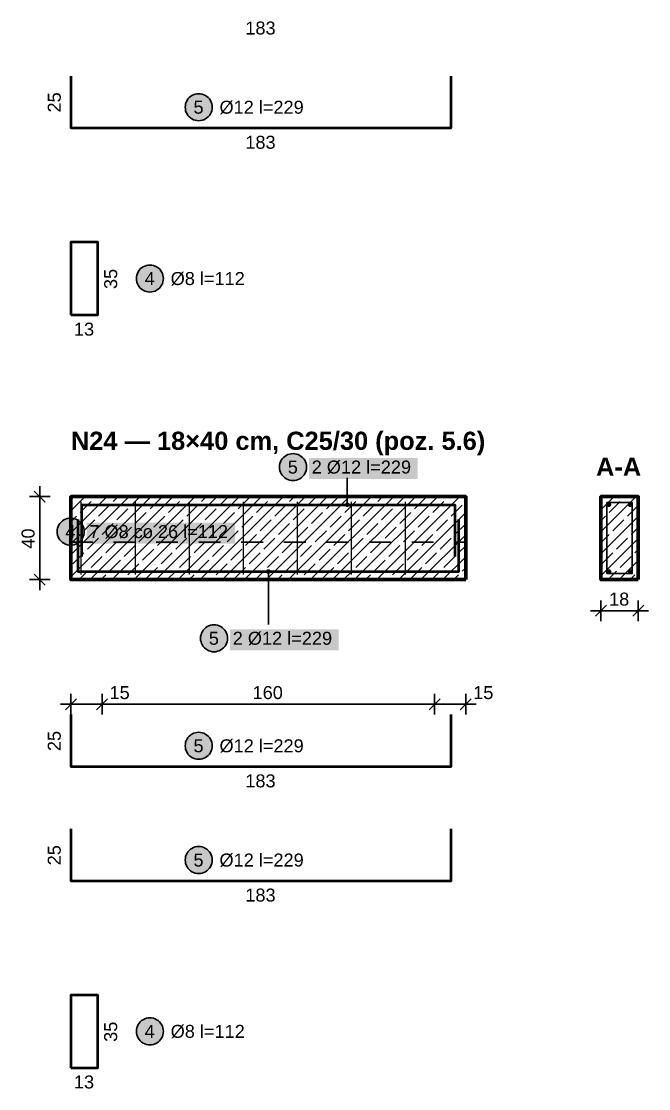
# Model space of a CAD drawing. Header units: metres. Extents: x 0.1 to 9.5, y -11.1 to -0.1.
# Drawn here: x 0.06 to 3.08, y -10.76 to -5.62 of the extents above; entities that cross this region are included whole.
import ezdxf

# ---------------------------------------------------------------- set-up
doc = ezdxf.new("R2010")
doc.units = ezdxf.units.M
doc.linetypes.add('KRESKOWA', pattern=[5.25, 4.2, -1.05])
for name, color, linetype, lineweight in [('A-KRESKOWANIE', 8, 'Continuous', 18), ('A-MASKA', 7, 'Continuous', 18), ('A-OPISY', 2, 'Continuous', 25), ('K-KONSTR', 7, 'Continuous', 50), ('K-WYMIARY', 1, 'Continuous', 25), ('K-ZBROJENIE', 1, 'Continuous', 100), ('K-ZBROJENIE-OPIS', 2, 'Continuous', 25)]:
    doc.layers.add(name, color=color, linetype=linetype, lineweight=lineweight)
doc.styles.add('PL_ARIAL', font='arial.ttf')
doc.styles.add('PL_ARIAL_B', font='arialbd.ttf')

msp = doc.modelspace()

# ---------------------------------------------------------------- hatches: boundary and pattern name
at = {"layer": 'A-MASKA', "true_color": 0xffffff}
for points in [[(1.4462, -7.8203), (1.9688, -7.8203), (1.9688, -7.719), (1.4462, -7.719)], [(0.3762, -8.1312), (1.0888, -8.1312), (1.0888, -8.03), (0.3762, -8.03)], [(1.0662, -8.6448), (1.5888, -8.6448), (1.5888, -8.5435), (1.0662, -8.5435)]]:
    msp.add_hatch(color=7, dxfattribs=at).paths.add_polyline_path(points)
at = {"layer": 'K-ZBROJENIE', "true_color": 0x000000}
for points in [[(2.9002, -7.944), (2.9002, -7.9451), (2.9, -7.9462), (2.8998, -7.9473), (2.8994, -7.9483), (2.8989, -7.9493), (2.8984, -7.9503), (2.8977, -7.9511), (2.897, -7.952), (2.8961, -7.9527), (2.8953, -7.9534), (2.8943, -7.9539), (2.8933, -7.9544), (2.8923, -7.9548), (2.8912, -7.955), (2.8901, -7.9552), (2.889, -7.9553), (2.8879, -7.9552), (2.8868, -7.955), (2.8857, -7.9548), (2.8847, -7.9544), (2.8837, -7.9539), (2.8827, -7.9534), (2.8819, -7.9527), (2.881, -7.952), (2.8803, -7.9511), (2.8796, -7.9503), (2.8791, -7.9493), (2.8786, -7.9483), (2.8782, -7.9473), (2.878, -7.9462), (2.8778, -7.9451), (2.8777, -7.944), (2.8778, -7.9429), (2.878, -7.9418), (2.8782, -7.9407), (2.8786, -7.9397), (2.8791, -7.9387), (2.8796, -7.9377), (2.8803, -7.9369), (2.881, -7.936), (2.8819, -7.9353), (2.8827, -7.9346), (2.8837, -7.9341), (2.8847, -7.9336), (2.8857, -7.9332), (2.8868, -7.933), (2.8879, -7.9328), (2.889, -7.9328), (2.8901, -7.9328), (2.8912, -7.933), (2.8923, -7.9332), (2.8933, -7.9336), (2.8943, -7.9341), (2.8953, -7.9346), (2.8961, -7.9353), (2.897, -7.936), (2.8977, -7.9369), (2.8984, -7.9377), (2.8989, -7.9387), (2.8994, -7.9397), (2.8998, -7.9407), (2.9, -7.9418), (2.9002, -7.9429)], [(3.0023, -7.944), (3.0022, -7.9451), (3.002, -7.9462), (3.0018, -7.9473), (3.0014, -7.9483), (3.0009, -7.9493), (3.0004, -7.9503), (2.9997, -7.9511), (2.999, -7.952), (2.9981, -7.9527), (2.9973, -7.9534), (2.9963, -7.9539), (2.9953, -7.9544), (2.9943, -7.9548), (2.9932, -7.955), (2.9921, -7.9552), (2.991, -7.9553), (2.9899, -7.9552), (2.9888, -7.955), (2.9877, -7.9548), (2.9867, -7.9544), (2.9857, -7.9539), (2.9847, -7.9534), (2.9839, -7.9527), (2.983, -7.952), (2.9823, -7.9511), (2.9816, -7.9503), (2.9811, -7.9493), (2.9806, -7.9483), (2.9802, -7.9473), (2.98, -7.9462), (2.9798, -7.9451), (2.9798, -7.944), (2.9798, -7.9429), (2.98, -7.9418), (2.9802, -7.9407), (2.9806, -7.9397), (2.9811, -7.9387), (2.9816, -7.9377), (2.9823, -7.9369), (2.983, -7.936), (2.9839, -7.9353), (2.9847, -7.9346), (2.9857, -7.9341), (2.9867, -7.9336), (2.9877, -7.9332), (2.9888, -7.933), (2.9899, -7.9328), (2.991, -7.9328), (2.9921, -7.9328), (2.9932, -7.933), (2.9943, -7.9332), (2.9953, -7.9336), (2.9963, -7.9341), (2.9973, -7.9346), (2.9981, -7.9353), (2.999, -7.936), (2.9997, -7.9369), (3.0004, -7.9377), (3.0009, -7.9387), (3.0014, -7.9397), (3.0018, -7.9407), (3.002, -7.9418), (3.0022, -7.9429)], [(2.9002, -8.266), (2.9002, -8.2671), (2.9, -8.2682), (2.8998, -8.2693), (2.8994, -8.2703), (2.8989, -8.2713), (2.8984, -8.2723), (2.8977, -8.2731), (2.897, -8.274), (2.8961, -8.2747), (2.8953, -8.2754), (2.8943, -8.2759), (2.8933, -8.2764), (2.8923, -8.2768), (2.8912, -8.277), (2.8901, -8.2772), (2.889, -8.2773), (2.8879, -8.2772), (2.8868, -8.277), (2.8857, -8.2768), (2.8847, -8.2764), (2.8837, -8.2759), (2.8827, -8.2754), (2.8819, -8.2747), (2.881, -8.274), (2.8803, -8.2731), (2.8796, -8.2723), (2.8791, -8.2713), (2.8786, -8.2703), (2.8782, -8.2693), (2.878, -8.2682), (2.8778, -8.2671), (2.8777, -8.266), (2.8778, -8.2649), (2.878, -8.2638), (2.8782, -8.2627), (2.8786, -8.2617), (2.8791, -8.2607), (2.8796, -8.2597), (2.8803, -8.2589), (2.881, -8.258), (2.8819, -8.2573), (2.8827, -8.2566), (2.8837, -8.2561), (2.8847, -8.2556), (2.8857, -8.2552), (2.8868, -8.255), (2.8879, -8.2548), (2.889, -8.2548), (2.8901, -8.2548), (2.8912, -8.255), (2.8923, -8.2552), (2.8933, -8.2556), (2.8943, -8.2561), (2.8953, -8.2566), (2.8961, -8.2573), (2.897, -8.258), (2.8977, -8.2589), (2.8984, -8.2597), (2.8989, -8.2607), (2.8994, -8.2617), (2.8998, -8.2627), (2.9, -8.2638), (2.9002, -8.2649)], [(3.0023, -8.266), (3.0022, -8.2671), (3.002, -8.2682), (3.0018, -8.2693), (3.0014, -8.2703), (3.0009, -8.2713), (3.0004, -8.2723), (2.9997, -8.2731), (2.999, -8.274), (2.9981, -8.2747), (2.9973, -8.2754), (2.9963, -8.2759), (2.9953, -8.2764), (2.9943, -8.2768), (2.9932, -8.277), (2.9921, -8.2772), (2.991, -8.2773), (2.9899, -8.2772), (2.9888, -8.277), (2.9877, -8.2768), (2.9867, -8.2764), (2.9857, -8.2759), (2.9847, -8.2754), (2.9839, -8.2747), (2.983, -8.274), (2.9823, -8.2731), (2.9816, -8.2723), (2.9811, -8.2713), (2.9806, -8.2703), (2.9802, -8.2693), (2.98, -8.2682), (2.9798, -8.2671), (2.9798, -8.266), (2.9798, -8.2649), (2.98, -8.2638), (2.9802, -8.2627), (2.9806, -8.2617), (2.9811, -8.2607), (2.9816, -8.2597), (2.9823, -8.2589), (2.983, -8.258), (2.9839, -8.2573), (2.9847, -8.2566), (2.9857, -8.2561), (2.9867, -8.2556), (2.9877, -8.2552), (2.9888, -8.255), (2.9899, -8.2548), (2.991, -8.2548), (2.9921, -8.2548), (2.9932, -8.255), (2.9943, -8.2552), (2.9953, -8.2556), (2.9963, -8.2561), (2.9973, -8.2566), (2.9981, -8.2573), (2.999, -8.258), (2.9997, -8.2589), (3.0004, -8.2597), (3.0009, -8.2607), (3.0014, -8.2617), (3.0018, -8.2627), (3.002, -8.2638), (3.0022, -8.2649)]]:
    msp.add_hatch(color=7, dxfattribs=at).paths.add_polyline_path(points)
at = {"layer": 'K-ZBROJENIE-OPIS', "true_color": 0xffffff}
for points in [[(0.98, -6.03), (0.9794, -6.0215), (0.9778, -6.0132), (0.9751, -6.0051), (0.9713, -5.9975), (0.9666, -5.9904), (0.961, -5.984), (0.9546, -5.9784), (0.9475, -5.9737), (0.9399, -5.9699), (0.9318, -5.9672), (0.9235, -5.9656), (0.915, -5.965), (0.9065, -5.9656), (0.8982, -5.9672), (0.8901, -5.9699), (0.8825, -5.9737), (0.8754, -5.9784), (0.869, -5.984), (0.8634, -5.9904), (0.8587, -5.9975), (0.8549, -6.0051), (0.8522, -6.0132), (0.8506, -6.0215), (0.85, -6.03), (0.8506, -6.0385), (0.8522, -6.0468), (0.8549, -6.0549), (0.8587, -6.0625), (0.8634, -6.0696), (0.869, -6.076), (0.8754, -6.0816), (0.8825, -6.0863), (0.8901, -6.0901), (0.8982, -6.0928), (0.9065, -6.0944), (0.915, -6.095), (0.9235, -6.0944), (0.9318, -6.0928), (0.9399, -6.0901), (0.9475, -6.0863), (0.9546, -6.0816), (0.961, -6.076), (0.9666, -6.0696), (0.9713, -6.0625), (0.9751, -6.0549), (0.9778, -6.0468), (0.9794, -6.0385)], [(0.745, -6.855), (0.7444, -6.8465), (0.7428, -6.8382), (0.7401, -6.8301), (0.7363, -6.8225), (0.7316, -6.8154), (0.726, -6.809), (0.7196, -6.8034), (0.7125, -6.7987), (0.7049, -6.7949), (0.6968, -6.7922), (0.6885, -6.7906), (0.68, -6.79), (0.6715, -6.7906), (0.6632, -6.7922), (0.6551, -6.7949), (0.6475, -6.7987), (0.6404, -6.8034), (0.634, -6.809), (0.6284, -6.8154), (0.6237, -6.8225), (0.6199, -6.8301), (0.6172, -6.8382), (0.6156, -6.8465), (0.615, -6.855), (0.6156, -6.8635), (0.6172, -6.8718), (0.6199, -6.8799), (0.6237, -6.8875), (0.6284, -6.8946), (0.634, -6.901), (0.6404, -6.9066), (0.6475, -6.9113), (0.6551, -6.9151), (0.6632, -6.9178), (0.6715, -6.9194), (0.68, -6.92), (0.6885, -6.9194), (0.6968, -6.9178), (0.7049, -6.9151), (0.7125, -6.9113), (0.7196, -6.9066), (0.726, -6.901), (0.7316, -6.8946), (0.7363, -6.8875), (0.7401, -6.8799), (0.7428, -6.8718), (0.7444, -6.8635)], [(1.4337, -7.7628), (1.4332, -7.7543), (1.4315, -7.7459), (1.4288, -7.7379), (1.425, -7.7303), (1.4203, -7.7232), (1.4147, -7.7168), (1.4083, -7.7112), (1.4012, -7.7065), (1.3936, -7.7027), (1.3856, -7.7), (1.3772, -7.6983), (1.3687, -7.6978), (1.3603, -7.6983), (1.3519, -7.7), (1.3439, -7.7027), (1.3362, -7.7065), (1.3292, -7.7112), (1.3228, -7.7168), (1.3172, -7.7232), (1.3125, -7.7303), (1.3087, -7.7379), (1.306, -7.7459), (1.3043, -7.7543), (1.3037, -7.7628), (1.3043, -7.7712), (1.306, -7.7796), (1.3087, -7.7876), (1.3125, -7.7953), (1.3172, -7.8023), (1.3228, -7.8087), (1.3292, -7.8143), (1.3362, -7.819), (1.3439, -7.8228), (1.3519, -7.8255), (1.3603, -7.8272), (1.3687, -7.8278), (1.3772, -7.8272), (1.3856, -7.8255), (1.3936, -7.8228), (1.4012, -7.819), (1.4083, -7.8143), (1.4147, -7.8087), (1.4203, -7.8023), (1.425, -7.7953), (1.4288, -7.7876), (1.4315, -7.7796), (1.4332, -7.7712)], [(0.3637, -8.0738), (0.3631, -8.0653), (0.3614, -8.0569), (0.3587, -8.0489), (0.3549, -8.0412), (0.3502, -8.0342), (0.3446, -8.0278), (0.3382, -8.0222), (0.3312, -8.0175), (0.3235, -8.0137), (0.3155, -8.011), (0.3071, -8.0093), (0.2987, -8.0088), (0.2902, -8.0093), (0.2818, -8.011), (0.2738, -8.0137), (0.2662, -8.0175), (0.2591, -8.0222), (0.2527, -8.0278), (0.2471, -8.0342), (0.2424, -8.0412), (0.2386, -8.0489), (0.2359, -8.0569), (0.2342, -8.0653), (0.2337, -8.0738), (0.2342, -8.0822), (0.2359, -8.0906), (0.2386, -8.0986), (0.2424, -8.1063), (0.2471, -8.1133), (0.2527, -8.1197), (0.2591, -8.1253), (0.2662, -8.13), (0.2738, -8.1338), (0.2818, -8.1365), (0.2902, -8.1382), (0.2987, -8.1387), (0.3071, -8.1382), (0.3155, -8.1365), (0.3235, -8.1338), (0.3312, -8.13), (0.3382, -8.1253), (0.3446, -8.1197), (0.3502, -8.1133), (0.3549, -8.1063), (0.3587, -8.0986), (0.3614, -8.0906), (0.3631, -8.0822)], [(1.0537, -8.5873), (1.0532, -8.5788), (1.0515, -8.5704), (1.0488, -8.5624), (1.045, -8.5548), (1.0403, -8.5477), (1.0347, -8.5413), (1.0283, -8.5357), (1.0212, -8.531), (1.0136, -8.5272), (1.0056, -8.5245), (0.9972, -8.5228), (0.9887, -8.5223), (0.9803, -8.5228), (0.9719, -8.5245), (0.9639, -8.5272), (0.9562, -8.531), (0.9492, -8.5357), (0.9428, -8.5413), (0.9372, -8.5477), (0.9325, -8.5548), (0.9287, -8.5624), (0.926, -8.5704), (0.9243, -8.5788), (0.9237, -8.5873), (0.9243, -8.5957), (0.926, -8.6041), (0.9287, -8.6121), (0.9325, -8.6198), (0.9372, -8.6268), (0.9428, -8.6332), (0.9492, -8.6388), (0.9562, -8.6435), (0.9639, -8.6473), (0.9719, -8.65), (0.9803, -8.6517), (0.9887, -8.6523), (0.9972, -8.6517), (1.0056, -8.65), (1.0136, -8.6473), (1.0212, -8.6435), (1.0283, -8.6388), (1.0347, -8.6332), (1.0403, -8.6268), (1.045, -8.6198), (1.0488, -8.6121), (1.0515, -8.6041), (1.0532, -8.5957)], [(0.98, -9.105), (0.9794, -9.0965), (0.9778, -9.0882), (0.9751, -9.0801), (0.9713, -9.0725), (0.9666, -9.0654), (0.961, -9.059), (0.9546, -9.0534), (0.9475, -9.0487), (0.9399, -9.0449), (0.9318, -9.0422), (0.9235, -9.0406), (0.915, -9.04), (0.9065, -9.0406), (0.8982, -9.0422), (0.8901, -9.0449), (0.8825, -9.0487), (0.8754, -9.0534), (0.869, -9.059), (0.8634, -9.0654), (0.8587, -9.0725), (0.8549, -9.0801), (0.8522, -9.0882), (0.8506, -9.0965), (0.85, -9.105), (0.8506, -9.1135), (0.8522, -9.1218), (0.8549, -9.1299), (0.8587, -9.1375), (0.8634, -9.1446), (0.869, -9.151), (0.8754, -9.1566), (0.8825, -9.1613), (0.8901, -9.1651), (0.8982, -9.1678), (0.9065, -9.1694), (0.915, -9.17), (0.9235, -9.1694), (0.9318, -9.1678), (0.9399, -9.1651), (0.9475, -9.1613), (0.9546, -9.1566), (0.961, -9.151), (0.9666, -9.1446), (0.9713, -9.1375), (0.9751, -9.1299), (0.9778, -9.1218), (0.9794, -9.1135)], [(0.98, -9.655), (0.9794, -9.6465), (0.9778, -9.6382), (0.9751, -9.6301), (0.9713, -9.6225), (0.9666, -9.6154), (0.961, -9.609), (0.9546, -9.6034), (0.9475, -9.5987), (0.9399, -9.5949), (0.9318, -9.5922), (0.9235, -9.5906), (0.915, -9.59), (0.9065, -9.5906), (0.8982, -9.5922), (0.8901, -9.5949), (0.8825, -9.5987), (0.8754, -9.6034), (0.869, -9.609), (0.8634, -9.6154), (0.8587, -9.6225), (0.8549, -9.6301), (0.8522, -9.6382), (0.8506, -9.6465), (0.85, -9.655), (0.8506, -9.6635), (0.8522, -9.6718), (0.8549, -9.6799), (0.8587, -9.6875), (0.8634, -9.6946), (0.869, -9.701), (0.8754, -9.7066), (0.8825, -9.7113), (0.8901, -9.7151), (0.8982, -9.7178), (0.9065, -9.7194), (0.915, -9.72), (0.9235, -9.7194), (0.9318, -9.7178), (0.9399, -9.7151), (0.9475, -9.7113), (0.9546, -9.7066), (0.961, -9.701), (0.9666, -9.6946), (0.9713, -9.6875), (0.9751, -9.6799), (0.9778, -9.6718), (0.9794, -9.6635)], [(0.745, -10.48), (0.7444, -10.4715), (0.7428, -10.4632), (0.7401, -10.4551), (0.7363, -10.4475), (0.7316, -10.4404), (0.726, -10.434), (0.7196, -10.4284), (0.7125, -10.4237), (0.7049, -10.4199), (0.6968, -10.4172), (0.6885, -10.4156), (0.68, -10.415), (0.6715, -10.4156), (0.6632, -10.4172), (0.6551, -10.4199), (0.6475, -10.4237), (0.6404, -10.4284), (0.634, -10.434), (0.6284, -10.4404), (0.6237, -10.4475), (0.6199, -10.4551), (0.6172, -10.4632), (0.6156, -10.4715), (0.615, -10.48), (0.6156, -10.4885), (0.6172, -10.4968), (0.6199, -10.5049), (0.6237, -10.5125), (0.6284, -10.5196), (0.634, -10.526), (0.6404, -10.5316), (0.6475, -10.5363), (0.6551, -10.5401), (0.6632, -10.5428), (0.6715, -10.5444), (0.68, -10.545), (0.6885, -10.5444), (0.6968, -10.5428), (0.7049, -10.5401), (0.7125, -10.5363), (0.7196, -10.5316), (0.726, -10.526), (0.7316, -10.5196), (0.7363, -10.5125), (0.7401, -10.5049), (0.7428, -10.4968), (0.7444, -10.4885)]]:
    msp.add_hatch(color=7, dxfattribs=at).paths.add_polyline_path(points)
at = {"layer": 'K-ZBROJENIE-OPIS', "true_color": 0x000000}
for points in [[(1.6412, -7.944), (1.6409, -7.9411), (1.6397, -7.9384), (1.638, -7.936), (1.6356, -7.9343), (1.6329, -7.9331), (1.63, -7.9328), (1.6271, -7.9331), (1.6244, -7.9343), (1.622, -7.936), (1.6203, -7.9384), (1.6191, -7.9411), (1.6187, -7.944), (1.6191, -7.9469), (1.6203, -7.9496), (1.622, -7.952), (1.6244, -7.9537), (1.6271, -7.9549), (1.63, -7.9553), (1.6329, -7.9549), (1.6356, -7.9537), (1.638, -7.952), (1.6397, -7.9496), (1.6409, -7.9469)], [(1.2612, -8.266), (1.2609, -8.2631), (1.2597, -8.2604), (1.258, -8.258), (1.2556, -8.2563), (1.2529, -8.2551), (1.25, -8.2548), (1.2471, -8.2551), (1.2444, -8.2563), (1.242, -8.258), (1.2403, -8.2604), (1.2391, -8.2631), (1.2388, -8.266), (1.2391, -8.2689), (1.2403, -8.2716), (1.242, -8.274), (1.2444, -8.2757), (1.2471, -8.2769), (1.25, -8.2773), (1.2529, -8.2769), (1.2556, -8.2757), (1.258, -8.274), (1.2597, -8.2716), (1.2609, -8.2689)]]:
    msp.add_hatch(color=7, dxfattribs=at).paths.add_polyline_path(points)

# ---------------------------------------------------------------- linework, layer by layer
at = {"layer": 'A-KRESKOWANIE', "lineweight": 25, "ltscale": 0.025}
for points in [[(0.3, -8.2913), (0.6863, -7.905)], [(0.3, -8.1853), (0.5803, -7.905)], [(0.3, -8.0792), (0.4742, -7.905)], [(0.3, -7.9731), (0.3681, -7.905)], [(0.3, -7.9201), (0.3094, -7.9108)], [(0.3924, -8.305), (0.7924, -7.905)], [(0.4154, -7.9108), (0.4212, -7.905)], [(0.4985, -8.305), (0.8985, -7.905)], [(0.5038, -7.9284), (0.5272, -7.905)], [(0.5922, -7.9461), (0.6333, -7.905)], [(0.6045, -8.305), (1.0045, -7.905)], [(0.6806, -7.9638), (0.7336, -7.9108)], [(0.7106, -8.305), (1.1106, -7.905)], [(0.8167, -8.305), (1.2167, -7.905)], [(0.8397, -7.9108), (0.8454, -7.905)], [(0.9227, -8.305), (1.3227, -7.905)], [(0.9281, -7.9284), (0.9515, -7.905)], [(1.0165, -7.9461), (1.0576, -7.905)], [(1.0288, -8.305), (1.4288, -7.905)], [(1.1049, -7.9638), (1.1579, -7.9108)], [(1.1349, -8.305), (1.5349, -7.905)], [(1.2409, -8.305), (1.6409, -7.905)], [(1.264, -7.9108), (1.2697, -7.905)], [(1.347, -8.305), (1.747, -7.905)], [(1.3523, -7.9284), (1.3758, -7.905)], [(1.4407, -7.9461), (1.4818, -7.905)], [(1.4531, -8.305), (1.8531, -7.905)], [(1.5291, -7.9638), (1.5822, -7.9108)], [(1.5591, -8.305), (1.9591, -7.905)], [(1.6652, -8.305), (2.0652, -7.905)], [(1.6882, -7.9108), (1.694, -7.905)], [(1.7713, -8.305), (2.1713, -7.905)], [(1.7766, -7.9284), (1.8, -7.905)], [(1.865, -7.9461), (1.9061, -7.905)], [(1.9534, -7.9638), (2.0064, -7.9108)], [(2.1125, -7.9108), (2.1182, -7.905)], [(2.85, -8.0748), (3.0198, -7.905)], [(2.85, -7.9687), (2.9137, -7.905)], [(2.85, -7.9157), (2.8549, -7.9108)], [(2.961, -7.9108), (2.9668, -7.905)], [(0.3447, -7.9815), (0.3977, -7.9284)], [(0.4331, -7.9991), (0.4861, -7.9461)], [(0.5215, -8.0168), (0.5745, -7.9638)], [(0.769, -7.9815), (0.822, -7.9284)], [(0.8574, -7.9991), (0.9104, -7.9461)], [(0.9458, -8.0168), (0.9988, -7.9638)], [(1.1932, -7.9815), (1.2463, -7.9284)], [(1.2816, -7.9991), (1.3347, -7.9461)], [(1.37, -8.0168), (1.4231, -7.9638)], [(1.6175, -7.9815), (1.6705, -7.9284)], [(1.7059, -7.9991), (1.7589, -7.9461)], [(1.7943, -8.0168), (1.8473, -7.9638)], [(2.0418, -7.9815), (2.0948, -7.9284)], [(2.1302, -7.9991), (2.1832, -7.9461)], [(2.8903, -7.9815), (2.9433, -7.9284)], [(2.9787, -7.9991), (3.03, -7.9478)], [(0.3, -8.0262), (0.327, -7.9991)], [(0.3624, -8.0699), (0.4154, -8.0168)], [(0.6099, -8.0345), (0.6629, -7.9815)], [(0.6983, -8.0522), (0.7513, -7.9991)], [(0.7867, -8.0699), (0.8397, -8.0168)], [(1.0341, -8.0345), (1.0872, -7.9815)], [(1.1225, -8.0522), (1.1756, -7.9991)], [(1.2109, -8.0699), (1.264, -8.0168)], [(1.4584, -8.0345), (1.5114, -7.9815)], [(1.5468, -8.0522), (1.5998, -7.9991)], [(1.6352, -8.0699), (1.6882, -8.0168)], [(1.8773, -8.305), (2.2, -7.9823)], [(1.8827, -8.0345), (1.9357, -7.9815)], [(1.9711, -8.0522), (2.0241, -7.9991)], [(2.0594, -8.0699), (2.1125, -8.0168)], [(2.85, -8.0218), (2.8726, -7.9991)], [(2.85, -8.1809), (3.03, -8.0009)], [(2.908, -8.0699), (2.961, -8.0168)], [(0.4508, -8.0875), (0.5038, -8.0345)], [(0.5392, -8.1052), (0.5922, -8.0522)], [(0.875, -8.0875), (0.9281, -8.0345)], [(0.9634, -8.1052), (1.0165, -8.0522)], [(1.2993, -8.0875), (1.3523, -8.0345)], [(1.3877, -8.1052), (1.4407, -8.0522)], [(1.7236, -8.0875), (1.7766, -8.0345)], [(1.812, -8.1052), (1.865, -8.0522)], [(2.1478, -8.0875), (2.2, -8.0354)], [(2.9964, -8.0875), (3.03, -8.0539)], [(0.3, -8.1322), (0.3447, -8.0875)], [(0.3801, -8.1582), (0.4331, -8.1052)], [(0.6276, -8.1229), (0.6806, -8.0699)], [(0.7159, -8.1406), (0.769, -8.0875)], [(0.8043, -8.1582), (0.8574, -8.1052)], [(1.0518, -8.1229), (1.1049, -8.0699)], [(1.1402, -8.1406), (1.1932, -8.0875)], [(1.2286, -8.1582), (1.2816, -8.1052)], [(1.4761, -8.1229), (1.5291, -8.0699)], [(1.5645, -8.1406), (1.6175, -8.0875)], [(1.6529, -8.1582), (1.7059, -8.1052)], [(1.9003, -8.1229), (1.9534, -8.0699)], [(1.9834, -8.305), (2.2, -8.0884)], [(1.9887, -8.1406), (2.0418, -8.0875)], [(2.0771, -8.1582), (2.1302, -8.1052)], [(2.85, -8.1278), (2.8903, -8.0875)], [(2.85, -8.2869), (3.03, -8.1069)], [(2.9257, -8.1582), (2.9787, -8.1052)], [(0.4685, -8.1759), (0.5215, -8.1229)], [(0.5568, -8.1936), (0.6099, -8.1406)], [(0.6452, -8.2113), (0.6983, -8.1582)], [(0.8927, -8.1759), (0.9458, -8.1229)], [(0.9811, -8.1936), (1.0341, -8.1406)], [(1.0695, -8.2113), (1.1225, -8.1582)], [(1.317, -8.1759), (1.37, -8.1229)], [(1.4054, -8.1936), (1.4584, -8.1406)], [(1.4938, -8.2113), (1.5468, -8.1582)], [(1.7413, -8.1759), (1.7943, -8.1229)], [(1.8296, -8.1936), (1.8827, -8.1406)], [(1.918, -8.2113), (1.9711, -8.1582)], [(2.1655, -8.1759), (2.2, -8.1414)], [(3.014, -8.1759), (3.03, -8.16)], [(0.3094, -8.229), (0.3624, -8.1759)], [(0.3977, -8.2466), (0.4508, -8.1936)], [(0.4861, -8.2643), (0.5392, -8.2113)], [(0.7336, -8.229), (0.7867, -8.1759)], [(0.822, -8.2466), (0.875, -8.1936)], [(0.9104, -8.2643), (0.9634, -8.2113)], [(1.1579, -8.229), (1.2109, -8.1759)], [(1.2463, -8.2466), (1.2993, -8.1936)], [(1.3347, -8.2643), (1.3877, -8.2113)], [(1.5822, -8.229), (1.6352, -8.1759)], [(1.6705, -8.2466), (1.7236, -8.1936)], [(1.7589, -8.2643), (1.812, -8.2113)], [(2.0064, -8.229), (2.0594, -8.1759)], [(2.0895, -8.305), (2.2, -8.1945)], [(2.0948, -8.2466), (2.1478, -8.1936)], [(2.8549, -8.229), (2.908, -8.1759)], [(2.938, -8.305), (3.03, -8.213)], [(2.9433, -8.2466), (2.9964, -8.1936)], [(0.3394, -8.305), (0.3801, -8.2643)], [(0.5745, -8.282), (0.6276, -8.229)], [(0.6629, -8.2997), (0.7159, -8.2466)], [(0.7636, -8.305), (0.8043, -8.2643)], [(0.9988, -8.282), (1.0518, -8.229)], [(1.0872, -8.2997), (1.1402, -8.2466)], [(1.1879, -8.305), (1.2286, -8.2643)], [(1.4231, -8.282), (1.4761, -8.229)], [(1.5114, -8.2997), (1.5645, -8.2466)], [(1.6122, -8.305), (1.6529, -8.2643)], [(1.8473, -8.282), (1.9003, -8.229)], [(1.9357, -8.2997), (1.9887, -8.2466)], [(2.0364, -8.305), (2.0771, -8.2643)], [(2.1832, -8.2643), (2.2, -8.2475)], [(2.885, -8.305), (2.9257, -8.2643)], [(0.4454, -8.305), (0.4685, -8.282)], [(0.5515, -8.305), (0.5568, -8.2997)], [(0.8697, -8.305), (0.8927, -8.282)], [(0.9758, -8.305), (0.9811, -8.2997)], [(1.294, -8.305), (1.317, -8.282)], [(1.4, -8.305), (1.4054, -8.2997)], [(1.7182, -8.305), (1.7413, -8.282)], [(1.8243, -8.305), (1.8296, -8.2997)], [(2.1425, -8.305), (2.1655, -8.282)], [(2.1955, -8.305), (2.2, -8.3005)], [(2.991, -8.305), (3.014, -8.282)]]:
    msp.add_lwpolyline(points, dxfattribs=at)
at = {"layer": 'K-KONSTR', "lineweight": 70, "ltscale": 0.025}
for points in [[(2.2, -8.305), (2.2, -7.905), (0.3, -7.905), (0.3, -8.305)], [(3.03, -8.305), (3.03, -7.905), (2.85, -7.905), (2.85, -8.305)]]:
    msp.add_lwpolyline(points, close=True, dxfattribs=at)
at = {"layer": 'K-KONSTR', "linetype": 'KRESKOWA', "lineweight": 35, "ltscale": 0.025, "flags": 128}
msp.add_lwpolyline([(0.3, -8.125), (2.2, -8.125)], dxfattribs=at)
at = {"layer": 'K-WYMIARY', "lineweight": 35, "ltscale": 0.025}
for points in [[(0.15, -8.355), (0.15, -7.855)], [(0.1, -7.905), (0.2, -7.905)], [(0.1765, -7.9315), (0.1235, -7.8785)], [(0.1, -8.305), (0.2, -8.305)], [(0.1765, -8.3315), (0.1235, -8.2785)], [(2.85, -8.505), (2.85, -8.405)], [(3.03, -8.505), (3.03, -8.405)], [(2.8, -8.455), (3.08, -8.455)], [(2.8235, -8.4815), (2.8765, -8.4285)], [(3.0035, -8.4815), (3.0565, -8.4285)], [(0.2735, -8.9315), (0.3265, -8.8785)], [(0.3, -8.955), (0.3, -8.855)], [(0.4235, -8.9315), (0.4765, -8.8785)], [(0.45, -8.955), (0.45, -8.855)], [(2.0235, -8.9315), (2.0765, -8.8785)], [(2.05, -8.955), (2.05, -8.855)], [(2.1735, -8.9315), (2.2265, -8.8785)], [(2.2, -8.955), (2.2, -8.855)], [(0.25, -8.905), (2.25, -8.905)]]:
    msp.add_lwpolyline(points, dxfattribs=at)
at = {"layer": 'K-ZBROJENIE', "lineweight": 50, "ltscale": 0.025}
for points in [[(0.3, -5.88), (0.3, -6.13), (2.13, -6.13), (2.13, -5.88)], [(0.353, -8.194), (0.353, -7.944), (2.147, -7.944), (2.147, -8.194)], [(0.333, -8.016), (0.333, -8.266), (2.167, -8.266), (2.167, -8.016)], [(0.3, -8.955), (0.3, -9.205), (2.13, -9.205), (2.13, -8.955)], [(0.3, -9.505), (0.3, -9.755), (2.13, -9.755), (2.13, -9.505)]]:
    msp.add_lwpolyline(points, dxfattribs=at)
for points in [[(0.3, -7.03), (0.43, -7.03), (0.43, -6.68), (0.3, -6.68)], [(0.3, -10.655), (0.43, -10.655), (0.43, -10.305), (0.3, -10.305)]]:
    msp.add_lwpolyline(points, close=True, dxfattribs=at)
at = {"layer": 'K-ZBROJENIE', "lineweight": 25, "ltscale": 0.025}
for points in [[(0.35, -8.28), (0.35, -7.93)], [(0.61, -8.28), (0.61, -7.93)], [(0.87, -8.28), (0.87, -7.93)], [(1.13, -8.28), (1.13, -7.93)], [(1.39, -8.28), (1.39, -7.93)], [(1.65, -8.28), (1.65, -7.93)], [(1.91, -8.28), (1.91, -7.93)]]:
    msp.add_lwpolyline(points, dxfattribs=at)
at = {"layer": 'K-ZBROJENIE', "lineweight": 35, "ltscale": 0.025}
msp.add_lwpolyline([(2.879, -8.276), (3.001, -8.276), (3.001, -7.934), (2.879, -7.934)], close=True, dxfattribs=at)
at = {"layer": 'K-ZBROJENIE-OPIS', "lineweight": 35, "ltscale": 0.025}
for points in [[(0.98, -6.03), (0.9794, -6.0215), (0.9778, -6.0132), (0.9751, -6.0051), (0.9713, -5.9975), (0.9666, -5.9904), (0.961, -5.984), (0.9546, -5.9784), (0.9475, -5.9737), (0.9399, -5.9699), (0.9318, -5.9672), (0.9235, -5.9656), (0.915, -5.965), (0.9065, -5.9656), (0.8982, -5.9672), (0.8901, -5.9699), (0.8825, -5.9737), (0.8754, -5.9784), (0.869, -5.984), (0.8634, -5.9904), (0.8587, -5.9975), (0.8549, -6.0051), (0.8522, -6.0132), (0.8506, -6.0215), (0.85, -6.03), (0.8506, -6.0385), (0.8522, -6.0468), (0.8549, -6.0549), (0.8587, -6.0625), (0.8634, -6.0696), (0.869, -6.076), (0.8754, -6.0816), (0.8825, -6.0863), (0.8901, -6.0901), (0.8982, -6.0928), (0.9065, -6.0944), (0.915, -6.095), (0.9235, -6.0944), (0.9318, -6.0928), (0.9399, -6.0901), (0.9475, -6.0863), (0.9546, -6.0816), (0.961, -6.076), (0.9666, -6.0696), (0.9713, -6.0625), (0.9751, -6.0549), (0.9778, -6.0468), (0.9794, -6.0385)], [(0.745, -6.855), (0.7444, -6.8465), (0.7428, -6.8382), (0.7401, -6.8301), (0.7363, -6.8225), (0.7316, -6.8154), (0.726, -6.809), (0.7196, -6.8034), (0.7125, -6.7987), (0.7049, -6.7949), (0.6968, -6.7922), (0.6885, -6.7906), (0.68, -6.79), (0.6715, -6.7906), (0.6632, -6.7922), (0.6551, -6.7949), (0.6475, -6.7987), (0.6404, -6.8034), (0.634, -6.809), (0.6284, -6.8154), (0.6237, -6.8225), (0.6199, -6.8301), (0.6172, -6.8382), (0.6156, -6.8465), (0.615, -6.855), (0.6156, -6.8635), (0.6172, -6.8718), (0.6199, -6.8799), (0.6237, -6.8875), (0.6284, -6.8946), (0.634, -6.901), (0.6404, -6.9066), (0.6475, -6.9113), (0.6551, -6.9151), (0.6632, -6.9178), (0.6715, -6.9194), (0.68, -6.92), (0.6885, -6.9194), (0.6968, -6.9178), (0.7049, -6.9151), (0.7125, -6.9113), (0.7196, -6.9066), (0.726, -6.901), (0.7316, -6.8946), (0.7363, -6.8875), (0.7401, -6.8799), (0.7428, -6.8718), (0.7444, -6.8635)], [(1.4337, -7.7628), (1.4332, -7.7543), (1.4315, -7.7459), (1.4288, -7.7379), (1.425, -7.7303), (1.4203, -7.7232), (1.4147, -7.7168), (1.4083, -7.7112), (1.4012, -7.7065), (1.3936, -7.7027), (1.3856, -7.7), (1.3772, -7.6983), (1.3687, -7.6978), (1.3603, -7.6983), (1.3519, -7.7), (1.3439, -7.7027), (1.3362, -7.7065), (1.3292, -7.7112), (1.3228, -7.7168), (1.3172, -7.7232), (1.3125, -7.7303), (1.3087, -7.7379), (1.306, -7.7459), (1.3043, -7.7543), (1.3037, -7.7628), (1.3043, -7.7712), (1.306, -7.7796), (1.3087, -7.7876), (1.3125, -7.7953), (1.3172, -7.8023), (1.3228, -7.8087), (1.3292, -7.8143), (1.3362, -7.819), (1.3439, -7.8228), (1.3519, -7.8255), (1.3603, -7.8272), (1.3687, -7.8278), (1.3772, -7.8272), (1.3856, -7.8255), (1.3936, -7.8228), (1.4012, -7.819), (1.4083, -7.8143), (1.4147, -7.8087), (1.4203, -7.8023), (1.425, -7.7953), (1.4288, -7.7876), (1.4315, -7.7796), (1.4332, -7.7712)], [(0.3637, -8.0738), (0.3631, -8.0653), (0.3614, -8.0569), (0.3587, -8.0489), (0.3549, -8.0412), (0.3502, -8.0342), (0.3446, -8.0278), (0.3382, -8.0222), (0.3312, -8.0175), (0.3235, -8.0137), (0.3155, -8.011), (0.3071, -8.0093), (0.2987, -8.0088), (0.2902, -8.0093), (0.2818, -8.011), (0.2738, -8.0137), (0.2662, -8.0175), (0.2591, -8.0222), (0.2527, -8.0278), (0.2471, -8.0342), (0.2424, -8.0412), (0.2386, -8.0489), (0.2359, -8.0569), (0.2342, -8.0653), (0.2337, -8.0738), (0.2342, -8.0822), (0.2359, -8.0906), (0.2386, -8.0986), (0.2424, -8.1063), (0.2471, -8.1133), (0.2527, -8.1197), (0.2591, -8.1253), (0.2662, -8.13), (0.2738, -8.1338), (0.2818, -8.1365), (0.2902, -8.1382), (0.2987, -8.1387), (0.3071, -8.1382), (0.3155, -8.1365), (0.3235, -8.1338), (0.3312, -8.13), (0.3382, -8.1253), (0.3446, -8.1197), (0.3502, -8.1133), (0.3549, -8.1063), (0.3587, -8.0986), (0.3614, -8.0906), (0.3631, -8.0822)], [(1.0537, -8.5873), (1.0532, -8.5788), (1.0515, -8.5704), (1.0488, -8.5624), (1.045, -8.5548), (1.0403, -8.5477), (1.0347, -8.5413), (1.0283, -8.5357), (1.0212, -8.531), (1.0136, -8.5272), (1.0056, -8.5245), (0.9972, -8.5228), (0.9887, -8.5223), (0.9803, -8.5228), (0.9719, -8.5245), (0.9639, -8.5272), (0.9562, -8.531), (0.9492, -8.5357), (0.9428, -8.5413), (0.9372, -8.5477), (0.9325, -8.5548), (0.9287, -8.5624), (0.926, -8.5704), (0.9243, -8.5788), (0.9237, -8.5873), (0.9243, -8.5957), (0.926, -8.6041), (0.9287, -8.6121), (0.9325, -8.6198), (0.9372, -8.6268), (0.9428, -8.6332), (0.9492, -8.6388), (0.9562, -8.6435), (0.9639, -8.6473), (0.9719, -8.65), (0.9803, -8.6517), (0.9887, -8.6523), (0.9972, -8.6517), (1.0056, -8.65), (1.0136, -8.6473), (1.0212, -8.6435), (1.0283, -8.6388), (1.0347, -8.6332), (1.0403, -8.6268), (1.045, -8.6198), (1.0488, -8.6121), (1.0515, -8.6041), (1.0532, -8.5957)], [(0.98, -9.105), (0.9794, -9.0965), (0.9778, -9.0882), (0.9751, -9.0801), (0.9713, -9.0725), (0.9666, -9.0654), (0.961, -9.059), (0.9546, -9.0534), (0.9475, -9.0487), (0.9399, -9.0449), (0.9318, -9.0422), (0.9235, -9.0406), (0.915, -9.04), (0.9065, -9.0406), (0.8982, -9.0422), (0.8901, -9.0449), (0.8825, -9.0487), (0.8754, -9.0534), (0.869, -9.059), (0.8634, -9.0654), (0.8587, -9.0725), (0.8549, -9.0801), (0.8522, -9.0882), (0.8506, -9.0965), (0.85, -9.105), (0.8506, -9.1135), (0.8522, -9.1218), (0.8549, -9.1299), (0.8587, -9.1375), (0.8634, -9.1446), (0.869, -9.151), (0.8754, -9.1566), (0.8825, -9.1613), (0.8901, -9.1651), (0.8982, -9.1678), (0.9065, -9.1694), (0.915, -9.17), (0.9235, -9.1694), (0.9318, -9.1678), (0.9399, -9.1651), (0.9475, -9.1613), (0.9546, -9.1566), (0.961, -9.151), (0.9666, -9.1446), (0.9713, -9.1375), (0.9751, -9.1299), (0.9778, -9.1218), (0.9794, -9.1135)], [(0.98, -9.655), (0.9794, -9.6465), (0.9778, -9.6382), (0.9751, -9.6301), (0.9713, -9.6225), (0.9666, -9.6154), (0.961, -9.609), (0.9546, -9.6034), (0.9475, -9.5987), (0.9399, -9.5949), (0.9318, -9.5922), (0.9235, -9.5906), (0.915, -9.59), (0.9065, -9.5906), (0.8982, -9.5922), (0.8901, -9.5949), (0.8825, -9.5987), (0.8754, -9.6034), (0.869, -9.609), (0.8634, -9.6154), (0.8587, -9.6225), (0.8549, -9.6301), (0.8522, -9.6382), (0.8506, -9.6465), (0.85, -9.655), (0.8506, -9.6635), (0.8522, -9.6718), (0.8549, -9.6799), (0.8587, -9.6875), (0.8634, -9.6946), (0.869, -9.701), (0.8754, -9.7066), (0.8825, -9.7113), (0.8901, -9.7151), (0.8982, -9.7178), (0.9065, -9.7194), (0.915, -9.72), (0.9235, -9.7194), (0.9318, -9.7178), (0.9399, -9.7151), (0.9475, -9.7113), (0.9546, -9.7066), (0.961, -9.701), (0.9666, -9.6946), (0.9713, -9.6875), (0.9751, -9.6799), (0.9778, -9.6718), (0.9794, -9.6635)], [(0.745, -10.48), (0.7444, -10.4715), (0.7428, -10.4632), (0.7401, -10.4551), (0.7363, -10.4475), (0.7316, -10.4404), (0.726, -10.434), (0.7196, -10.4284), (0.7125, -10.4237), (0.7049, -10.4199), (0.6968, -10.4172), (0.6885, -10.4156), (0.68, -10.415), (0.6715, -10.4156), (0.6632, -10.4172), (0.6551, -10.4199), (0.6475, -10.4237), (0.6404, -10.4284), (0.634, -10.434), (0.6284, -10.4404), (0.6237, -10.4475), (0.6199, -10.4551), (0.6172, -10.4632), (0.6156, -10.4715), (0.615, -10.48), (0.6156, -10.4885), (0.6172, -10.4968), (0.6199, -10.5049), (0.6237, -10.5125), (0.6284, -10.5196), (0.634, -10.526), (0.6404, -10.5316), (0.6475, -10.5363), (0.6551, -10.5401), (0.6632, -10.5428), (0.6715, -10.5444), (0.68, -10.545), (0.6885, -10.5444), (0.6968, -10.5428), (0.7049, -10.5401), (0.7125, -10.5363), (0.7196, -10.5316), (0.726, -10.526), (0.7316, -10.5196), (0.7363, -10.5125), (0.7401, -10.5049), (0.7428, -10.4968), (0.7444, -10.4885)]]:
    msp.add_lwpolyline(points, close=True, dxfattribs=at)
for points in [[(1.63, -7.944), (1.63, -7.814)], [(1.25, -8.266), (1.25, -8.521)]]:
    msp.add_lwpolyline(points, dxfattribs=at)

# ---------------------------------------------------------------- texts
at = {"layer": 'A-OPISY', "style": 'PL_ARIAL_B'}
for s, p in [('N24 — 18×40 cm, C25/30 (poz. 5.6)', (0.3, -7.68)), ('A-A', (2.827, -7.805))]:
    msp.add_text(s, height=0.0875, dxfattribs=at).set_placement(p)
at = {"layer": 'K-WYMIARY', "style": 'PL_ARIAL'}
msp.add_text('40', height=0.0625, rotation=90, dxfattribs=at).set_placement((0.125, -8.1555))
for s, p in [('18', (2.8895, -8.43)), ('15', (0.4858, -8.88)), ('160', (1.1742, -8.88)), ('15', (2.2358, -8.88))]:
    msp.add_text(s, height=0.0625, dxfattribs=at).set_placement(p)
at = {"layer": 'K-ZBROJENIE-OPIS', "style": 'PL_ARIAL'}
for s, p in [('183', (1.1392, -5.68)), ('5', (0.8897, -6.0613)), ('Ø12 l=229', (1.015, -6.0613)), ('183', (1.1392, -6.23)), ('4', (0.6547, -6.8863)), ('Ø8 l=112', (0.78, -6.8863)), ('13', (0.3145, -7.13)), ('5', (1.3435, -7.794)), ('2 Ø12 l=229', (1.4587, -7.794)), ('4', (0.2734, -8.105)), ('7 Ø8 co 26 l=112', (0.3887, -8.105)), ('5', (0.9635, -8.6185)), ('2 Ø12 l=229', (1.0787, -8.6185)), ('5', (0.8897, -9.1363)), ('Ø12 l=229', (1.015, -9.1363)), ('183', (1.1392, -9.305)), ('5', (0.8897, -9.6863)), ('Ø12 l=229', (1.015, -9.6863)), ('183', (1.1392, -9.855)), ('4', (0.6547, -10.5113)), ('Ø8 l=112', (0.78, -10.5113)), ('13', (0.3145, -10.755))]:
    msp.add_text(s, height=0.0625, dxfattribs=at).set_placement(p)
for s, p in [('25', (0.2511, -6.0555)), ('35', (0.5225, -6.9055)), ('25', (0.2511, -9.1305)), ('25', (0.2511, -9.6805)), ('35', (0.5225, -10.5305))]:
    msp.add_text(s, height=0.0625, rotation=90, dxfattribs=at).set_placement(p)

doc.saveas('drawing.dxf')
